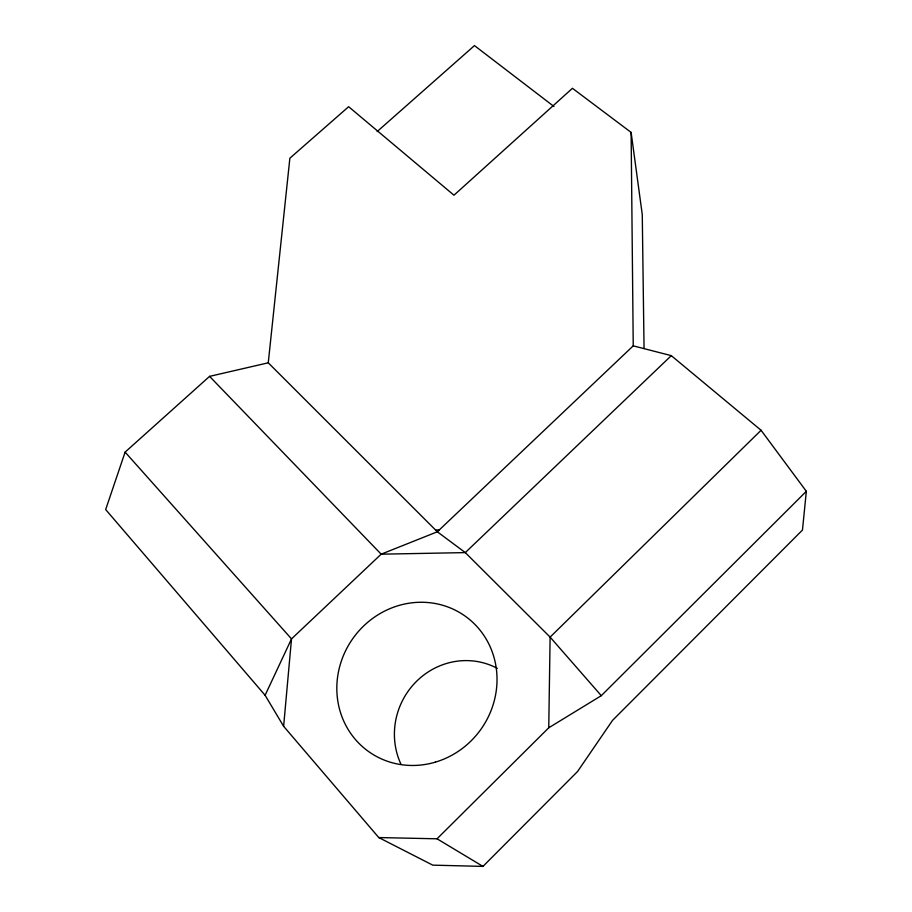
<?xml version="1.0" encoding="UTF-8"?>
<svg xmlns="http://www.w3.org/2000/svg" width="912" height="912" viewBox="0 0 912 912"><rect width="100%" height="100%" fill="white"/><g stroke="black" fill="none" stroke-linecap="round" stroke-linejoin="round"><path stroke-width="1.37" d="M378.765 837.558L437.042 838.801L548.75 727.787L550.118 637.112L761.075 430.27L671.3 355.646L633.236 345.853L437.338 531.787L381.182 554.177L291.509 638.89L265.107 695.275L283.621 726.294L378.765 837.558L432.778 865.146L482.961 866.4L577.581 771.484L612.533 720.377L802.469 530.054L806.333 491.306L761.075 430.27M283.621 726.294L291.509 638.89L125.115 452.124L209.578 376.371L268.265 362.805L437.338 531.787L465.291 552.604L550.118 637.112L601.293 695.674L806.333 491.306M268.265 362.805L289.868 158.209L348.646 106.704L453.971 195.214L572.44 88.293L631.115 132.411L642.265 214.582L644.054 348.464M125.115 452.124L105.667 509.557L265.107 695.275M671.3 355.646L465.291 552.604L381.182 554.177L209.578 376.371M377.158 131.556L474.468 45.6L553.96 106.487M548.75 727.787L601.293 695.674M439.276 529.952L435.571 530.032M437.042 838.801L482.961 866.4M631.115 132.411L633.236 345.853M401.029 764.347A71.763 68.719 -63.8 0 1 416.328 681.538A71.763 68.719 -63.8 0 1 497.336 668.371M435.332 762.147A83.163 78.489 -54.4 0 0 475.232 624.743A83.163 78.489 -54.4 0 0 340.199 664.723A83.163 78.489 -54.4 0 0 435.332 762.147"/></g></svg>
